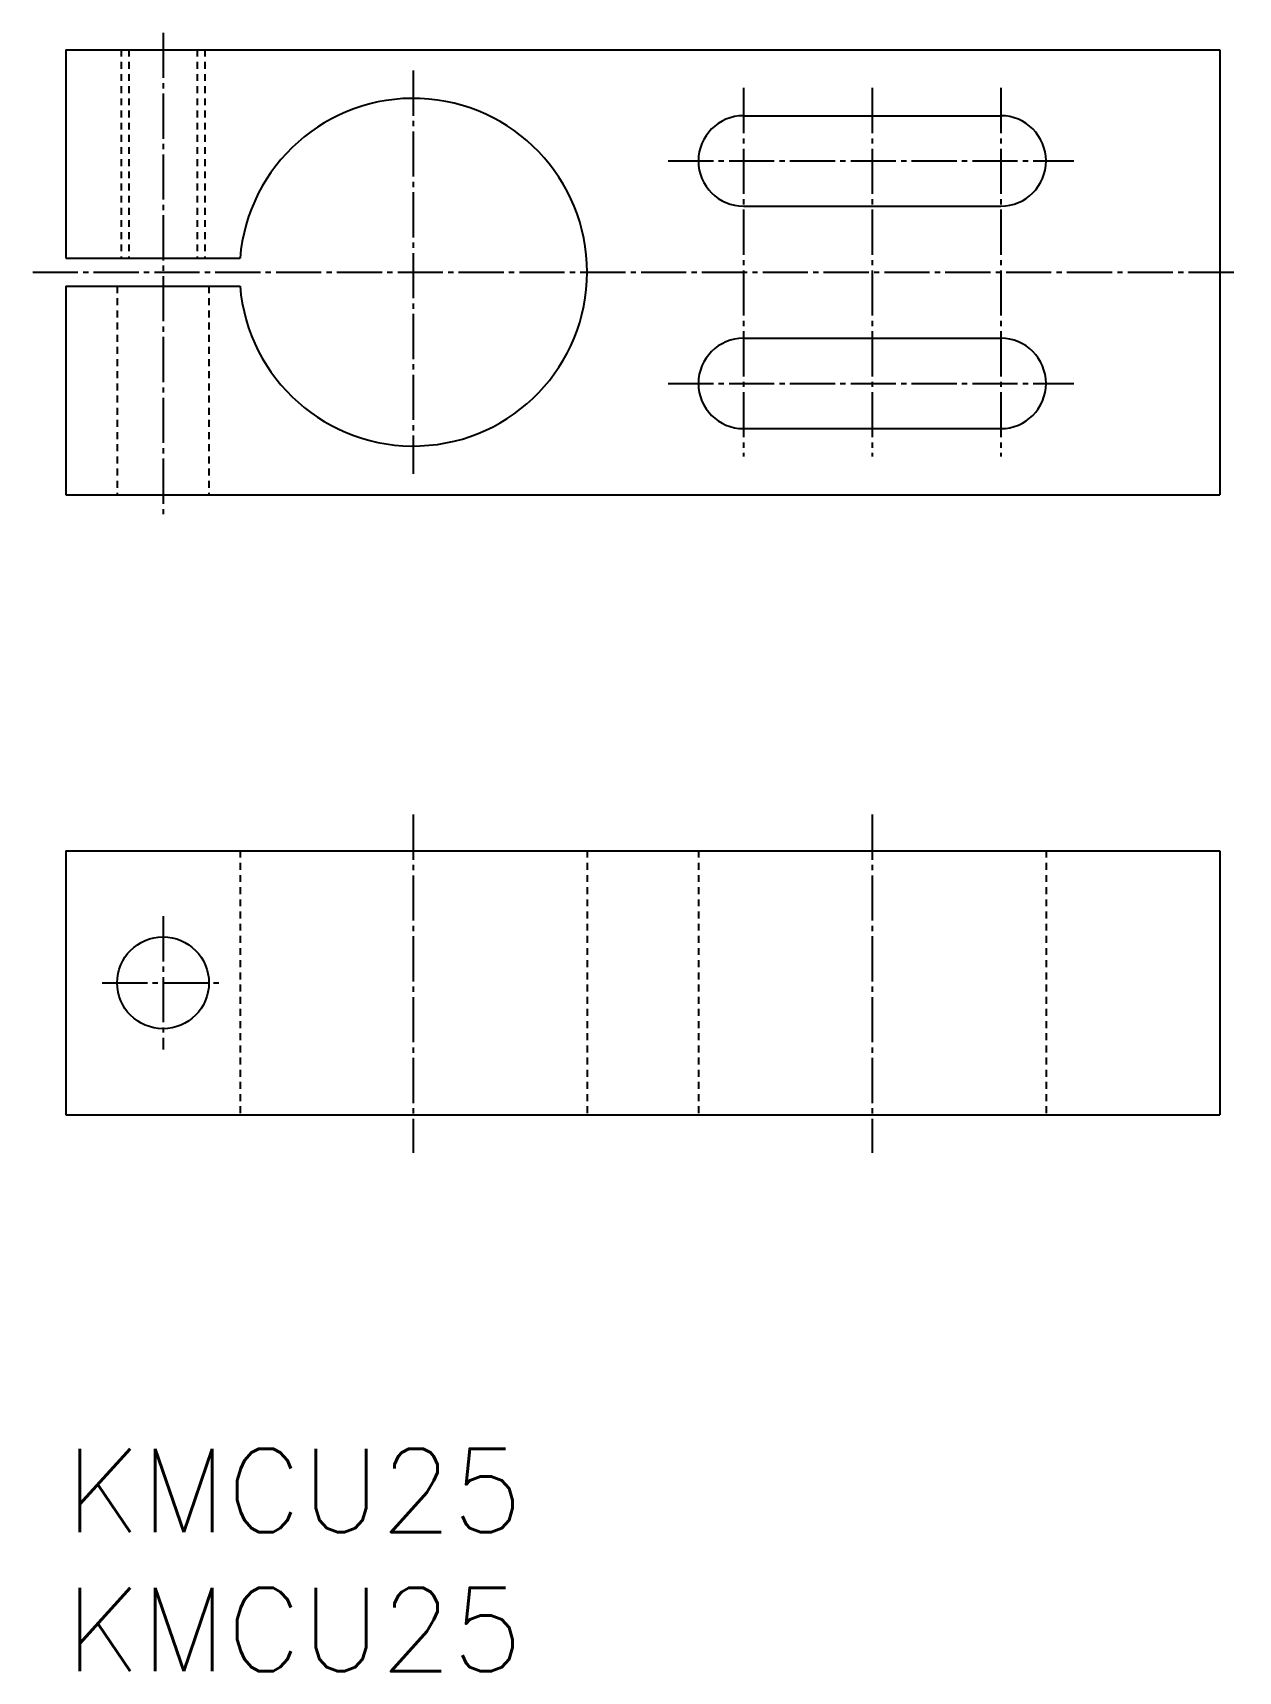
# Model space of a CAD drawing. Extents: x -241 to -154, y -2548 to -2430.
import ezdxf

# ---------------------------------------------------------------- set-up
doc = ezdxf.new("R2010")
doc.units = 0
doc.header["$LTSCALE"] = 0.25
doc.linetypes.add('CENTER', pattern=[17.5, 13, -1.5, 1.5, -1.5])
doc.linetypes.add('DASHED', pattern=[3.5, 2, -1.5])
doc.layers.get('0').update_dxf_attribs({"linetype": 'CONTINUOUS'})
doc.layers.add('CENTER', color=1, linetype='CENTER')
doc.styles.get("Standard").update_dxf_attribs({"font": 'txt', "bigfont": 'BIGFONT'})

msp = doc.modelspace()

# ---------------------------------------------------------------- linework, layer by layer
at = {"color": 7, "linetype": 'CONTINUOUS'}
for p, q in [((-238.16, -2431.31), (-155.16, -2431.31)), ((-238.16, -2431.31), (-238.16, -2446.31)), ((-155.16, -2431.31), (-155.16, -2463.31)), ((-189.41, -2436.06), (-170.91, -2436.06)), ((-155.16, -2439.31), (-155.16, -2439.31)), ((-189.41, -2442.56), (-170.91, -2442.56)), ((-238.16, -2446.31), (-225.62, -2446.31)), ((-155.16, -2447.31), (-155.16, -2447.31)), ((-238.16, -2448.31), (-225.62, -2448.31)), ((-238.16, -2448.31), (-238.16, -2463.31)), ((-189.41, -2452.06), (-170.91, -2452.06)), ((-155.16, -2455.31), (-155.16, -2455.31)), ((-189.41, -2458.56), (-170.91, -2458.56)), ((-238.16, -2463.31), (-155.16, -2463.31)), ((-238.16, -2488.91), (-155.16, -2488.91)), ((-238.16, -2488.91), (-238.16, -2507.91)), ((-155.16, -2488.91), (-155.16, -2507.91)), ((-238.16, -2507.91), (-155.16, -2507.91))]:
    msp.add_line(p, q, dxfattribs=at)
at = {"color": 3, "linetype": 'DASHED'}
for p, q in [((-234.16, -2431.31), (-234.16, -2446.31)), ((-233.62, -2431.31), (-233.62, -2446.31)), ((-228.7, -2431.31), (-228.7, -2446.31)), ((-228.16, -2431.31), (-228.16, -2446.31)), ((-234.46, -2448.31), (-234.46, -2463.31)), ((-227.86, -2448.31), (-227.86, -2463.31)), ((-225.62, -2488.91), (-225.62, -2507.91)), ((-200.66, -2488.91), (-200.66, -2507.91)), ((-192.66, -2488.91), (-192.66, -2507.91)), ((-167.66, -2488.91), (-167.66, -2507.91))]:
    msp.add_line(p, q, dxfattribs=at)
at = {"color": 7, "linetype": 'CONTINUOUS'}
msp.add_circle((-231.16, -2498.41), 3.3, dxfattribs=at)
for centre, radius, start, end in [((-213.16, -2447.31), 12.5, 184.5886, 175.4114), ((-189.41, -2439.31), 3.25, 90, 270), ((-170.91, -2439.31), 3.25, 270, 90), ((-189.41, -2455.31), 3.25, 90, 270), ((-170.91, -2455.31), 3.25, 270, 90)]:
    msp.add_arc(centre, radius, start, end, dxfattribs=at)
at = {"layer": 'CENTER', "color": 1, "linetype": 'CENTER'}
for p, q in [((-231.16, -2430.09), (-231.16, -2464.85)), ((-213.16, -2432.81), (-213.16, -2461.81)), ((-189.41, -2434.06), (-189.41, -2460.56)), ((-180.16, -2434.06), (-180.16, -2460.56)), ((-170.91, -2434.06), (-170.91, -2460.56)), ((-194.83, -2439.31), (-165.66, -2439.31)), ((-240.53, -2447.31), (-153.84, -2447.31)), ((-194.83, -2455.31), (-165.66, -2455.31)), ((-213.16, -2486.31), (-213.16, -2510.64)), ((-180.16, -2486.31), (-180.16, -2510.64)), ((-231.16, -2493.62), (-231.16, -2503.21)), ((-235.53, -2498.41), (-226.79, -2498.41))]:
    msp.add_line(p, q, dxfattribs=at)

# ---------------------------------------------------------------- texts
at = {"color": 7, "linetype": 'CONTINUOUS'}
for p in [(-238.16, -2537.91), (-238.16, -2547.91)]:
    msp.add_text('KMCU25', height=6, dxfattribs=at).set_placement(p)

doc.saveas('drawing.dxf')
